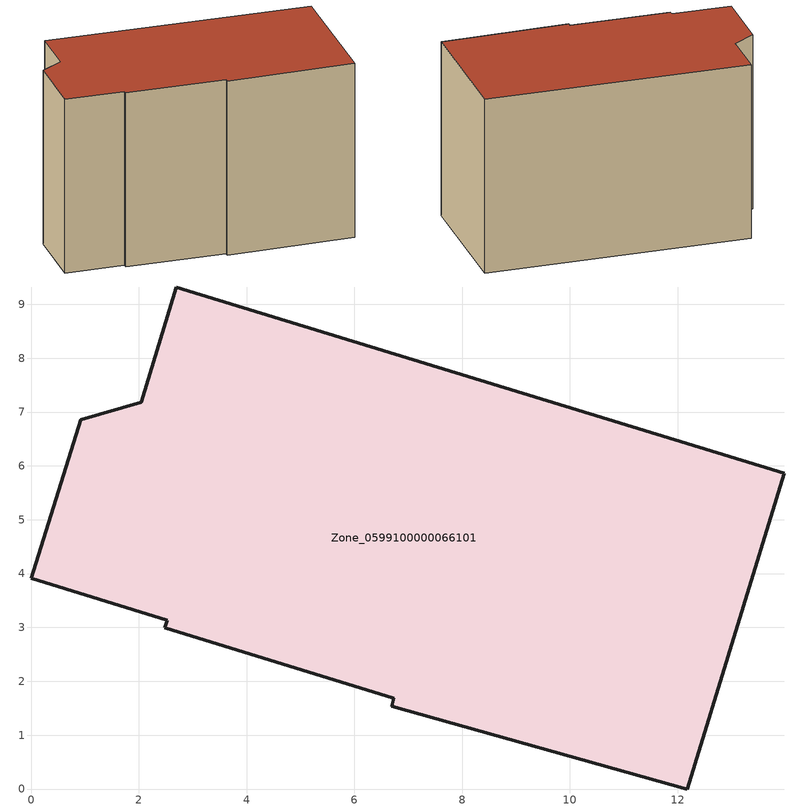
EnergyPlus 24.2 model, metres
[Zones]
Zone_0599100000066101
 floor ground (C_G): 12.18,0 6.69,1.54 6.73,1.68 2.48,2.99 2.52,3.13 0,3.91 0.92,6.86 2.04,7.18 2.69,9.32 13.98,5.86 z0
 wall outside (C_F): 0,3.91 2.52,3.13 2.48,2.99 6.73,1.68 6.69,1.54 12.18,0 13.98,5.86 2.69,9.32 2.04,7.18 0.92,6.86 0,3.91 z0:8.07
 roof outside (C_R): 12.18,0 13.98,5.86 2.69,9.32 2.04,7.18 0.92,6.86 0,3.91 2.52,3.13 2.48,2.99 6.73,1.68 6.69,1.54 z8.07
[BUILDING]
Pand.0599100000066101: North Axis=0; Terrain=City; Loads Convergence Tolerance Value=0.04; Temperature Convergence Tolerance Value=0.4; Solar Distribution=FullExterior; Maximum Number of Warmup Days=25; Minimum Number of Warmup Days=1
[Site:Location]
Rotterdam.The.Hague.AP_ZH_NLD Design_Conditions: Latitude=51.96; Longitude=4.45; Time Zone=1; Elevation=-4.5
[SITE:GROUNDTEMPERATURE:BUILDINGSURFACE]
18, 18, 18, 18, 18, 18, 18, 18, 18, 18, 18, 18
[MATERIAL] Thermal Absorptance=0.9; Solar Absorptance=0.7; Visible Absorptance=0.7
Name | Roughness | Thickness | Conductivity | Density | Specific Heat
G.TC.1975-1991 | MediumSmooth | 0.15 | 0.288461 | 540 | 1210
F.TC.1975-1991 | Rough | 0.3 | 0.230769 | 1920 | 840
R.TC.1975-1991 | MediumRough | 0.2 | 0.153846 | 1500 | 1000
[CONSTRUCTION]
C_G: G.TC.1975-1991
C_F: F.TC.1975-1991
C_R: R.TC.1975-1991
[ZONE]
Zone_0599100000066101: Type=1; Multiplier=1; Ceiling Height=Autocalculate; Volume=Autocalculate; Floor Area=autocalculate; Part of Total Floor Area=Yes
[ZONEINFILTRATION:DESIGNFLOWRATE]
Infil_Zone_0599100000066101: Zone or ZoneList or Space or SpaceList=Zone_0599100000066101; Schedule=AlwaysOn; Design Flow Rate Calculation Method=Flow/Area; Flow Rate per Floor Area=0.003; Constant Term Coefficient=1; Temperature Term Coefficient=0; Velocity Term Coefficient=0; Velocity Squared Term Coefficient=0
[HVACTEMPLATE:ZONE:IDEALLOADSAIRSYSTEM]
Zone_0599100000066101: Maximum Heating Supply Air Temperature=50; Minimum Cooling Supply Air Temperature=13; Maximum Heating Supply Air Humidity Ratio=0.0156; Minimum Cooling Supply Air Humidity Ratio=0.0077; Heating Limit=NoLimit; Cooling Limit=NoLimit; Dehumidification Control Type=ConstantSensibleHeatRatio; Cooling Sensible Heat Ratio=0.7; Dehumidification Setpoint=60; Humidification Control Type=None; Humidification Setpoint=30; Outdoor Air Method=None; Outdoor Air Flow Rate per Person=0.00944; Outdoor Air Flow Rate per Zone Floor Area=0; Outdoor Air Flow Rate per Zone=0; Demand Controlled Ventilation Type=None; Outdoor Air Economizer Type=NoEconomizer; Heat Recovery Type=None; Sensible Heat Recovery Effectiveness=0.7; Latent Heat Recovery Effectiveness=0.65
[ZONECONTROL:THERMOSTAT]
ThermostatControl_Zone_0599100000066101: Zone or ZoneList=Zone_0599100000066101; Control Type Schedule=DualSetpointControlType; Control 1=Thermostat_Zone_0599100000066101; Temperature Difference Between Cutout And Setpoint=0
[THERMOSTATSETPOINT:DUALSETPOINT]
Thermostat_Zone_0599100000066101: Heating Setpoint Temperature Schedule=HeatingSetpoint_Zone_0599100000066101; Cooling Setpoint Temperature Schedule=CoolingSetpoint_Zone_0599100000066101
[SCHEDULE:COMPACT]
HeatingSetpoint_Zone_0599100000066101: Through: 12/31, For: AllDays, Until: 24:00, 21
CoolingSetpoint_Zone_0599100000066101: Through: 12/31, For: AllDays, Until: 24:00, 24
DualSetpointControlType: Through: 12/31, For: AllDays, Until: 24:00, 4
AlwaysOn: Through: 12/31, For: AllDays, Until: 24:00, 1
